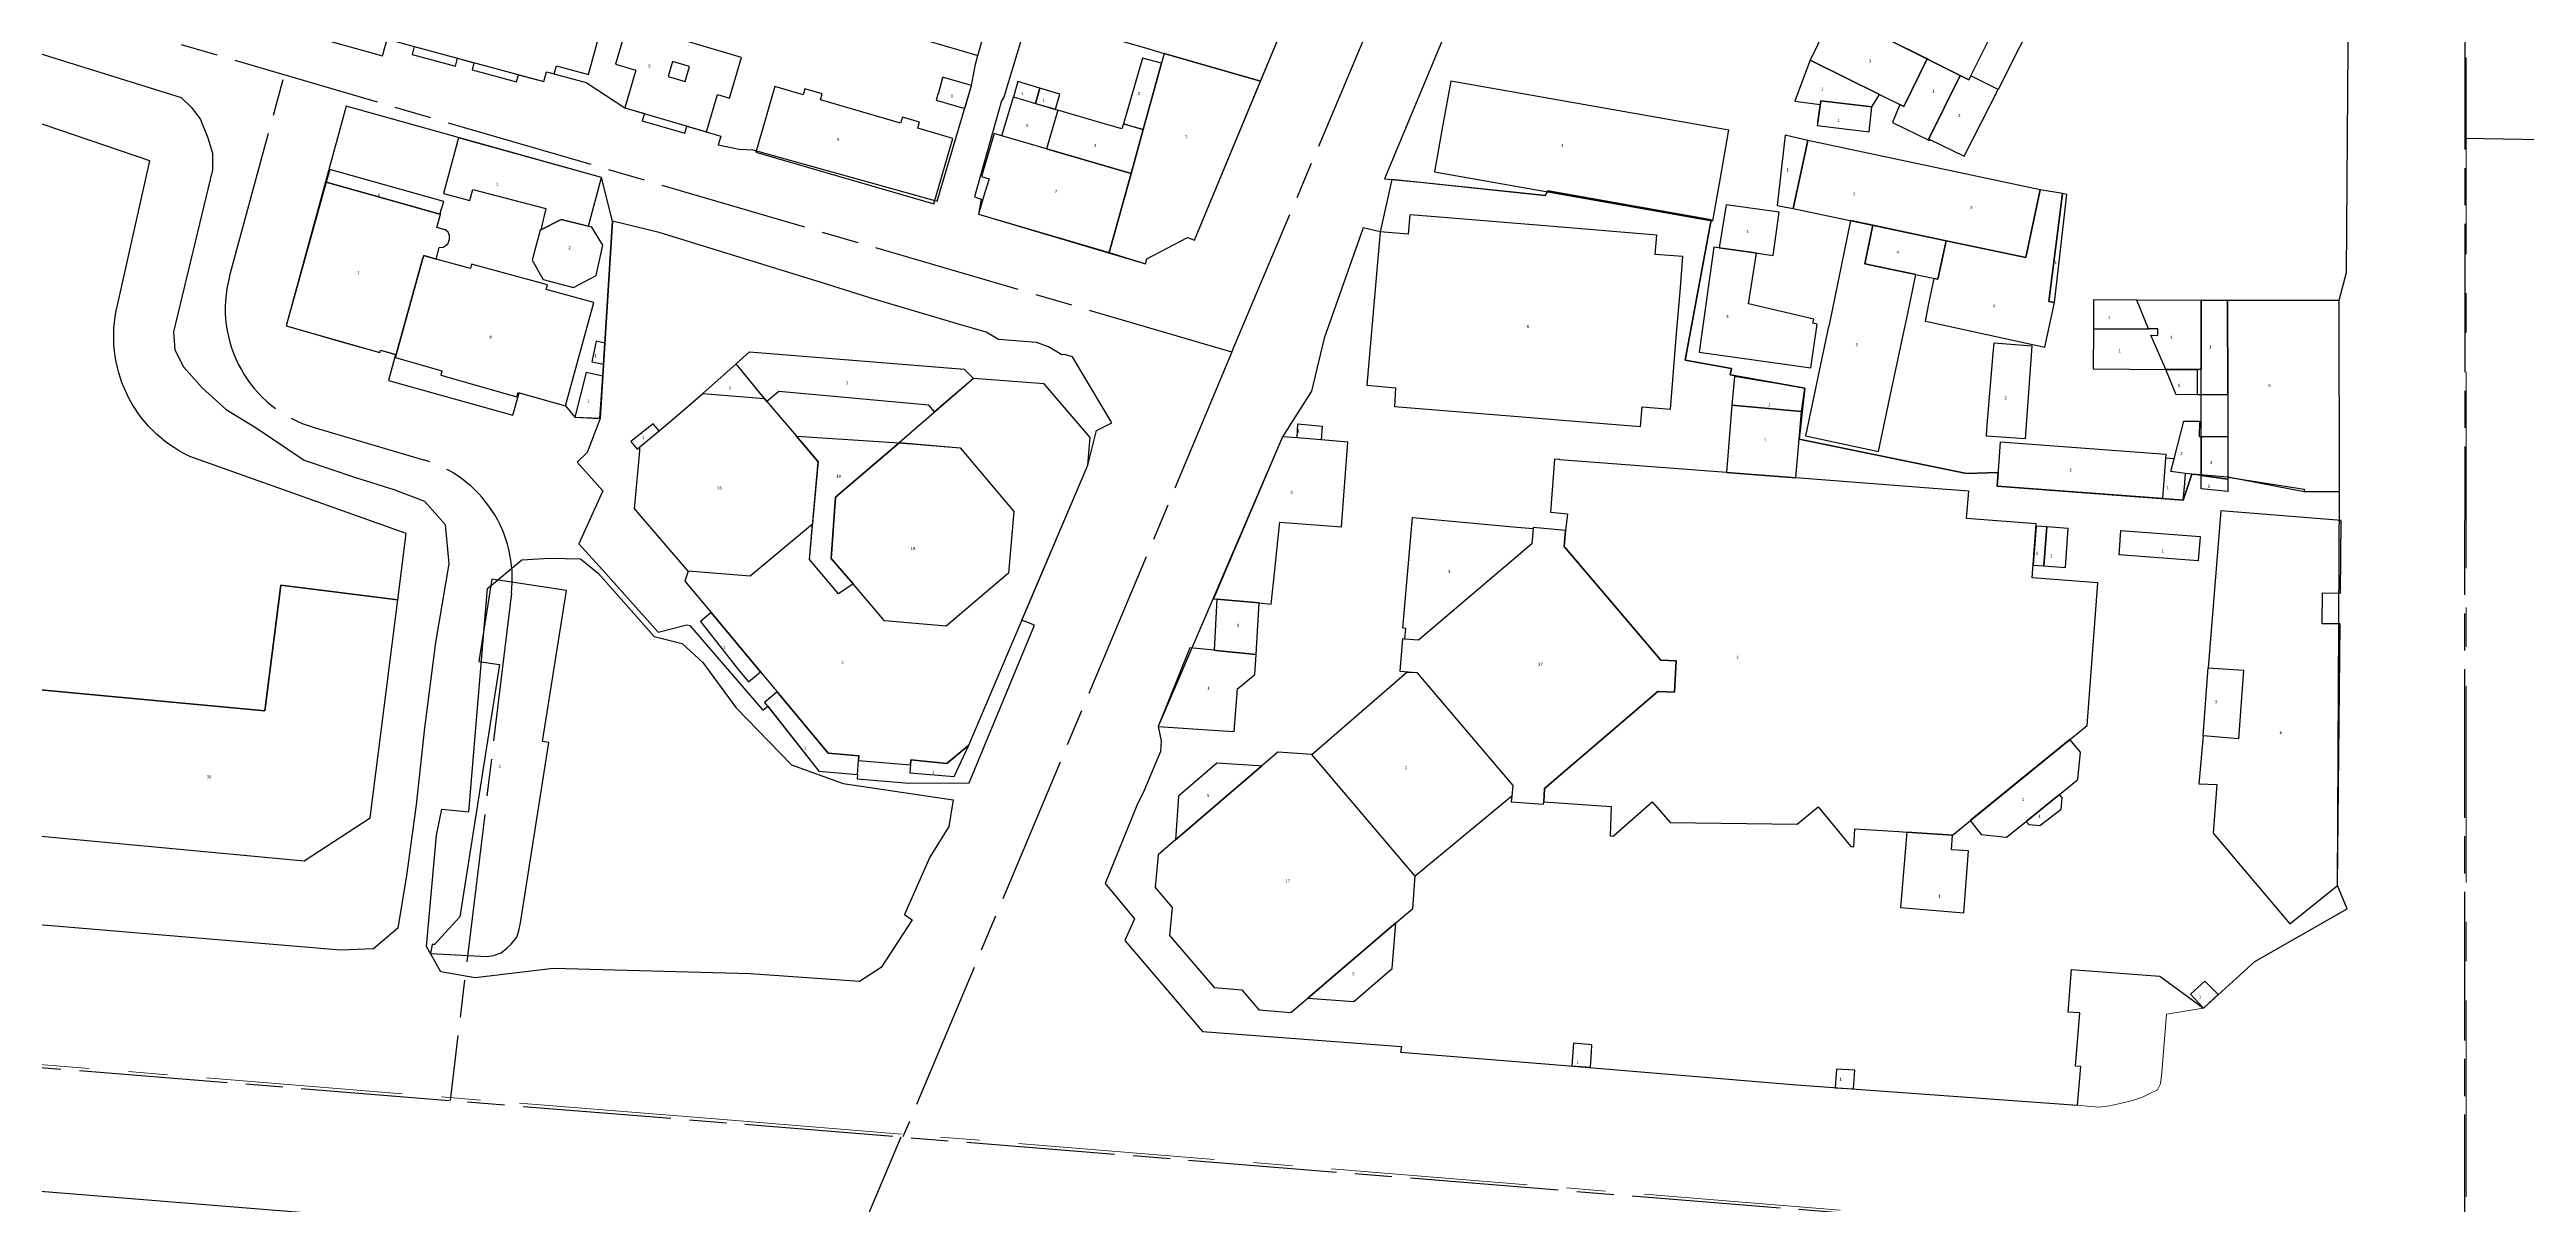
# Model space of a CAD drawing. Header units: millimetres. Extents: x 125232 to 134072, y 142885 to 152835.
# Drawn here: x 129196 to 129596.7, y 146725.4 to 146912.1 of the extents above; entities that cross this region are included whole.
import ezdxf

# ---------------------------------------------------------------- set-up
doc = ezdxf.new("R2010")
doc.units = ezdxf.units.MM
doc.linetypes.add('ACAD_ISO08W100', pattern=[36, 24, -3, 6, -3])
doc.linetypes.add('CENTER', pattern=[50.8, 31.75, -6.35, 6.35, -6.35])
for name, color, linetype in [('buildings', 7, 'Continuous'), ('commerce', 10, 'Continuous'), ('commerce & office', 242, 'Continuous'), ('green & plaza', 80, 'Continuous'), ('layers', 7, 'Continuous'), ('residence', 2, 'Continuous'), ('老城北中心线', 7, 'ACAD_ISO08W100')]:
    doc.layers.add(name, color=color, linetype=linetype)
doc.layers.add('municipal utilities', color=151, linetype='Continuous', lineweight=0)
doc.layers.add('super block', color=6, linetype='CENTER', lineweight=0)
doc.styles.add('层数', font='', dxfattribs={"height": 2})
doc.styles.get('层数').set_extended_font_data('FangSong_GB2312')

msp = doc.modelspace()

# ---------------------------------------------------------------- linework, layer by layer
at = {"layer": 'buildings', "linetype": 'Continuous', "flags": 128}
for points in [[(129376.33, 146911.46), (129391.9, 146906.98), (129404.72, 146937.68), (129397.88, 146939.72), (129393.76, 146940.95), (129389.29, 146942.29), (129385.86, 146930.7), (129385.83, 146930.71), (129383.55, 146922.98), (129374.45, 146925.67), (129358.24, 146930.46), (129356.03, 146923.11), (129357.27, 146922.73), (129355.69, 146917.39), (129373.28, 146912.34)], [(129486.5, 146917.14), (129500, 146910.44), (129506.5, 146907.19), (129513.61, 146921.46), (129500, 146928.43), (129493.68, 146931.55), (129486.5, 146917.14)], [(129342.39, 146924.3), (129339.71, 146925.09), (129339.33, 146923.8), (129327.69, 146927.16), (129328.03, 146928.31), (129325.4, 146929.08), (129325.07, 146927.92), (129319.99, 146929.39), (129318.2, 146923.22), (129318.22, 146923.21), (129317.81, 146921.85), (129317.14, 146919.56), (129320.44, 146918.6), (129323.24, 146917.79), (129327, 146916.7), (129329.93, 146915.85), (129333.57, 146914.79), (129336.34, 146913.99), (129339.73, 146913.01), (129342.91, 146912.09), (129346.19, 146911.14), (129349.05, 146920.99), (129342.01, 146923.02)], [(129251.69, 146913.47), (129255, 146912.57), (129275.96, 146906.9), (129276.39, 146908.51), (129277.65, 146908.17), (129278, 146909.47), (129283.19, 146908.06), (129285.81, 146917.73), (129277.49, 146919.98), (129276.63, 146916.81), (129254.25, 146922.86)], [(129292.05, 146924.89), (129287.57, 146909.72), (129290.86, 146908.75), (129289.07, 146902.67), (129302.28, 146898.77), (129304.06, 146904.81), (129305.98, 146904.25), (129307.92, 146910.82), (129295.02, 146914.62), (129297.57, 146923.27), (129295.41, 146923.9)], [(129514.91, 146920.8), (129518.06, 146919.23), (129511.2, 146905.65), (129506.82, 146907.83), (129513.61, 146921.46)], [(129486.5, 146917.14), (129486.56, 146917.26), (129484.68, 146918.2), (129484.43, 146917.71), (129483.19, 146915.2), (129480.8, 146910.39), (129492.02, 146904.83), (129495.29, 146903.21), (129495.94, 146902.88), (129499.75, 146910.57)], [(129299.55, 146909.32), (129296.77, 146910.14), (129296.07, 146907.74), (129298.85, 146906.92), (129299.55, 146909.32)], [(129367.42, 146879.28), (129373.29, 146877.47), (129373.52, 146878.24), (129380.08, 146881.68), (129381.2, 146881.3), (129391.9, 146906.98), (129376.33, 146911.46), (129375.89, 146909.87), (129372.93, 146899.17), (129370.96, 146892.05)], [(129375.89, 146909.87), (129372.81, 146910.72), (129369.71, 146900.06), (129372.93, 146899.17)], [(129480.8, 146910.39), (129479.59, 146907.09), (129478.35, 146903.75), (129482.41, 146903.22), (129482.04, 146900.42), (129482.53, 146903.8), (129490.79, 146902.81), (129492.02, 146904.83)], [(129494.14, 146900.27), (129500.1, 146897.38), (129500.18, 146897.56), (129500.02, 146897.64), (129505.09, 146907.89), (129500, 146910.44), (129499.75, 146910.57), (129495.94, 146902.88), (129495.29, 146903.21), (129494.14, 146900.27)], [(129312.39, 146902.78), (129311.9, 146901.07), (129310.28, 146895.5), (129339.04, 146887.14), (129342.12, 146897.73), (129336.45, 146899.37), (129336.74, 146900.37), (129333.96, 146901.18), (129333.67, 146900.18), (129320.7, 146903.95), (129320.99, 146904.95), (129318.21, 146905.76), (129317.92, 146904.76), (129313.32, 146906.09)], [(129345.14, 146906.29), (129340.48, 146907.61), (129340.46, 146907.54), (129339.73, 146904.86), (129339.71, 146904.87), (129339.43, 146903.9), (129344.09, 146902.58)], [(129356.22, 146905.85), (129352.65, 146906.92), (129351.94, 146904.43), (129355.51, 146903.38)], [(129359.46, 146904.89), (129356.22, 146905.85), (129355.51, 146903.38), (129358.73, 146902.43)], [(129422.66, 146906.98), (129421.36, 146899.64), (129420.07, 146892.3), (129438.39, 146889.07), (129464.32, 146884.51), (129465.06, 146884.38), (129466.29, 146891.35), (129467.6, 146898.79), (129467.65, 146899.07)], [(129500.02, 146897.64), (129500.18, 146897.56), (129505.72, 146894.83), (129511.2, 146905.65), (129506.82, 146907.83), (129506.5, 146907.19), (129505.09, 146907.89)], [(129350.06, 146898.14), (129351.92, 146904.44), (129351.94, 146904.43), (129355.51, 146903.38), (129359.13, 146902.31), (129357.28, 146896.03)], [(129372.92, 146899.17), (129370.94, 146899.72), (129369.71, 146900.06), (129369.47, 146899.25), (129365.92, 146900.3), (129359.13, 146902.31), (129357.28, 146896.03), (129370.96, 146892.05)], [(129481.95, 146899.79), (129490.33, 146898.8), (129490.8, 146902.81), (129482.53, 146903.8), (129482.04, 146900.42)], [(129285.27, 146891.38), (129262.15, 146897.79), (129259.74, 146888.84), (129264, 146887.71), (129264.51, 146889.49), (129276.27, 146886.4), (129275.5, 146882.97), (129278.79, 146884.61), (129283.21, 146883.51)], [(129370.96, 146892.05), (129357.28, 146896.03), (129350.06, 146898.14), (129348.81, 146898.51), (129346.78, 146891.56), (129347.98, 146891.21), (129347.27, 146888.81), (129346.29, 146885.45), (129367.42, 146879.28)], [(129476.76, 146898.23), (129475.47, 146886.86), (129476, 146886.76), (129478.08, 146886.4), (129480.44, 146897.38), (129477.01, 146898.18)], [(129478.08, 146886.4), (129500, 146881.78), (129515.72, 146878.46), (129518.03, 146889.4), (129500, 146893.21), (129480.44, 146897.38), (129478.08, 146886.4)], [(129234.3, 146867.4), (129239.38, 146865.98), (129242.85, 146864.94), (129249.45, 146863.1), (129249.53, 146863.49), (129252.1, 146862.78), (129256.37, 146878.34), (129256.42, 146878.33), (129256.55, 146878.77), (129258.56, 146878.22), (129259.05, 146880.11), (129259.71, 146880.16), (129260.12, 146880.39), (129260.43, 146880.68), (129260.73, 146881.39), (129260.69, 146882.04), (129260.52, 146882.57), (129259.99, 146882.94), (129258.68, 146883.32), (129259.31, 146885.65), (129259.21, 146885.68), (129259.15, 146885.49), (129250, 146888.06), (129240.78, 146890.66), (129234.3, 146867.4)], [(129240.78, 146890.66), (129250, 146888.06), (129259.15, 146885.49), (129259.78, 146887.55), (129250, 146890.29), (129241.35, 146892.7), (129240.78, 146890.66)], [(129475.82, 146885.8), (129467.23, 146886.97), (129466.08, 146880.05), (129471.16, 146879.32), (129473.71, 146878.96), (129474.84, 146878.8)], [(129499.43, 146868.16), (129500, 146868.05), (129518.77, 146864), (129520.34, 146871.2), (129519.44, 146871.36), (129521.64, 146888.8), (129518.03, 146889.4), (129515.72, 146878.46), (129502.81, 146881.19), (129501.47, 146874.95), (129500.81, 146875.09), (129500, 146871.27), (129499.43, 146868.16)], [(129519.44, 146871.36), (129520.34, 146871.2), (129522.35, 146888.67), (129521.64, 146888.8)], [(129278.79, 146884.61), (129275.5, 146882.97), (129275.38, 146882.91), (129274.08, 146878.03), (129275.84, 146874.91), (129280.78, 146873.61), (129284.45, 146875.55), (129285.5, 146880.49), (129283.74, 146883.37)], [(129460.23, 146878.61), (129455.73, 146878.98), (129455.99, 146882.08), (129437.94, 146883.57), (129419.48, 146885.1), (129416.03, 146885.38), (129415.77, 146882.24), (129411.24, 146882.62), (129409.11, 146857.81), (129413.72, 146857.43), (129413.56, 146854.4), (129434.22, 146852.7), (129440.77, 146852.17), (129453.37, 146851.14), (129453.63, 146854.35), (129458.2, 146853.98), (129459.26, 146866.84), (129459.76, 146872.9)], [(129497.92, 146875.71), (129489.68, 146877.47), (129490.97, 146883.68), (129487.34, 146884.45), (129483.84, 146867.31), (129483.8, 146867.32), (129480.06, 146849.64), (129491.88, 146847.14), (129493.66, 146855.58), (129495.75, 146865.45), (129496.59, 146869.4)], [(129489.68, 146877.47), (129501.47, 146874.95), (129502.81, 146881.19), (129500, 146881.78), (129490.97, 146883.68), (129489.68, 146877.47)], [(129284.05, 146871.18), (129276.37, 146873.29), (129276.58, 146874.03), (129264.29, 146877.41), (129264.09, 146876.7), (129258.56, 146878.22), (129256.55, 146878.77), (129256.42, 146878.33), (129256.37, 146878.34), (129252.1, 146862.78), (129251.97, 146862.3), (129259.49, 146860.16), (129259.31, 146859.45), (129271.61, 146855.95), (129271.8, 146856.65), (129279.46, 146854.47)], [(129472.12, 146879.18), (129471.16, 146879.32), (129465.25, 146880.15), (129462.86, 146863.18), (129480.94, 146860.63), (129481.94, 146867.7), (129481.27, 146867.84), (129481.4, 146868.5), (129470.86, 146870.97)], [(129526.65, 146871.64), (129526.63, 146866.87), (129535.54, 146866.95), (129533.65, 146871.57)], [(129533.65, 146871.57), (129544.04, 146871.61), (129544.04, 146871.52), (129544.06, 146860.37), (129543.4, 146860.37), (129538.32, 146860.36), (129535.9, 146865.92), (129537.04, 146865.85), (129537.05, 146866.94), (129535.54, 146866.95)], [(129543.4, 146860.37), (129543.41, 146856.31), (129548.36, 146856.34), (129548.32, 146871.51), (129544.04, 146871.52), (129544.06, 146860.37)], [(129548.39, 146842.96), (129560.71, 146841.02), (129560.7, 146840.6), (129566.42, 146840.64), (129566.38, 146871.56), (129548.32, 146871.51), (129548.36, 146856.34), (129548.37, 146851.98), (129548.37, 146849.54)], [(129526.59, 146860.46), (129538.32, 146860.36), (129535.9, 146865.92), (129537.04, 146865.85), (129537.05, 146866.94), (129535.54, 146866.95), (129526.63, 146866.87)], [(129285.82, 146864.65), (129284.45, 146864.94), (129283.75, 146861.61), (129285.61, 146861.22)], [(129309.26, 146863.21), (129343.98, 146860.43), (129345.48, 146858.93), (129339.16, 146853.54), (129338.23, 146854.6), (129313.97, 146856.82), (129312.06, 146855.2), (129307.08, 146861.27)], [(129515.66, 146849.2), (129516.71, 146864.12), (129510.52, 146864.64), (129510.38, 146862.96), (129509.41, 146851.45), (129509.26, 146849.65), (129511.69, 146849.48)], [(129285.49, 146859.3), (129282.83, 146859.86), (129280.99, 146852.68), (129283.89, 146852.51), (129285.05, 146852.45)], [(129325.98, 146825.73), (129323.64, 146824.13), (129318.92, 146829.64), (129319.43, 146835.36), (129309.33, 146826.96), (129299.29, 146827.79), (129298.79, 146826.13), (129303.02, 146821.07), (129311, 146811.51), (129313.71, 146808.26), (129321.98, 146798.35), (129326.95, 146797.92), (129326.89, 146797.18), (129335.28, 146796.49), (129335.36, 146797.26), (129341.17, 146796.68), (129344.71, 146799.62), (129363.94, 146844.88), (129364.32, 146849.38), (129356.91, 146858.04), (129345.48, 146858.93), (129333.44, 146848.53), (129343.33, 146847.71), (129352.02, 146837.44), (129351.15, 146827.47), (129341.04, 146818.88), (129331.07, 146819.76)], [(129307.08, 146861.27), (129301.71, 146856.48), (129311.66, 146855.69)], [(129468.14, 146854.59), (129468.15, 146854.59), (129479.39, 146853.6), (129479.42, 146853.6), (129479.93, 146857.33), (129468.59, 146859.24), (129468.58, 146859.24)], [(129538.32, 146860.36), (129543.4, 146860.37), (129543.41, 146856.31), (129540.02, 146856.28)], [(129301.71, 146856.48), (129311.66, 146855.69), (129312.06, 146855.2), (129314.57, 146852.25), (129316.83, 146849.58), (129319.86, 146846.02), (129320.33, 146845.46), (129320.28, 146844.95), (129319.5, 146836.15), (129319.43, 146835.36), (129309.33, 146826.96), (129299.29, 146827.79), (129298.99, 146828.13), (129291.14, 146837.31), (129290.65, 146837.89), (129290.7, 146838.39), (129291.48, 146847.24), (129291.51, 146847.86), (129294.63, 146850.45), (129297.03, 146852.51)], [(129479.39, 146853.6), (129468.15, 146854.59), (129467.28, 146843.74), (129478.52, 146842.87), (129479.03, 146849.09)], [(129291.04, 146847.47), (129291.51, 146847.86), (129294.63, 146850.45), (129293.65, 146851.6), (129290.04, 146848.71)], [(129333.44, 146848.53), (129323.14, 146839.75), (129322.46, 146829.81), (129325.98, 146825.73), (129323.64, 146824.13), (129318.92, 146829.64), (129320.33, 146845.46), (129316.83, 146849.58)], [(129395.44, 146849.49), (129384.31, 146823.29), (129384.81, 146823.25), (129391.68, 146822.63), (129393.63, 146822.46), (129394.2, 146827.93), (129394.75, 146833.2), (129395.01, 146835.7), (129405, 146834.92), (129406.02, 146848.64), (129401.72, 146848.99), (129397.81, 146849.3)], [(129401.72, 146848.99), (129397.81, 146849.3), (129397.92, 146851.57), (129401.85, 146851.21)], [(129544.07, 146843.24), (129542.54, 146843.45), (129541.55, 146843.58), (129539.17, 146843.9), (129539.68, 146845.93), (129541.23, 146851.99), (129543.43, 146851.99), (129543.81, 146851.99), (129543.75, 146849.54), (129544.07, 146849.54)], [(129548.37, 146849.54), (129548.39, 146842.96), (129548.39, 146842.66), (129544.07, 146843.24), (129544.07, 146849.54)], [(129323.14, 146839.75), (129333.44, 146848.53), (129334.03, 146848.49), (129343.33, 146847.71), (129352.02, 146837.44), (129351.15, 146827.47), (129341.04, 146818.88), (129331.07, 146819.76), (129325.98, 146825.73), (129322.46, 146829.81), (129323.14, 146839.75)], [(129437.73, 146790.51), (129448.6, 146789.72), (129448.46, 146784.97), (129448.96, 146784.95), (129455.24, 146790.46), (129458.14, 146787.16), (129478.72, 146786.9), (129482.13, 146789.68), (129487.37, 146783.25), (129487.87, 146783.22), (129488.05, 146786.11), (129495.13, 146785.67), (129496.47, 146785.59), (129503.86, 146785.12), (129525.6, 146802.81), (129527.37, 146825.86), (129516.7, 146826.68), (129517.38, 146835.4), (129506.12, 146836.29), (129506.47, 146840.69), (129500, 146841.2), (129478.52, 146842.87), (129467.28, 146843.74), (129440.31, 146845.79), (129440.32, 146845.83), (129439.47, 146845.89), (129438.79, 146837.28), (129441.55, 146837.06), (129441.24, 146834.37), (129441.03, 146831.73), (129456.68, 146813.41), (129459.11, 146813.25), (129458.86, 146808.23), (129456.16, 146808.34), (129437.85, 146792.63), (129437.73, 146790.51)], [(129511.62, 146848.66), (129538.32, 146846.67), (129538.27, 146846.05), (129537.79, 146839.53), (129511.08, 146841.53), (129511.24, 146843.74), (129511.26, 146843.98)], [(129538.27, 146846.05), (129537.79, 146839.53), (129541.15, 146839.22), (129541.35, 146841.34), (129541.55, 146843.58), (129539.17, 146843.9), (129539.68, 146845.93)], [(129548.39, 146842.66), (129548.39, 146840.65), (129544.04, 146841.07), (129544.07, 146843.24)], [(129566.72, 146835.98), (129547.26, 146837.5), (129545.2, 146812.15), (129550.9, 146811.75), (129550.09, 146800.68), (129544.37, 146801.14), (129543.7, 146793.41), (129546.57, 146793.28), (129545.98, 146785.42), (129558.43, 146770.76), (129566.14, 146776.97), (129566.55, 146819.24), (129563.65, 146819.27), (129563.7, 146824.27), (129566.6, 146824.24)], [(129414.85, 146816.81), (129414.42, 146811.59), (129417.17, 146811.38), (129432.74, 146793.15), (129432.56, 146791.39), (129432.47, 146790.46), (129437.7, 146790.09), (129437.73, 146790.51), (129437.85, 146792.63), (129456.16, 146808.34), (129458.86, 146808.23), (129459.11, 146813.25), (129456.68, 146813.41), (129441.03, 146831.73), (129441.24, 146834.37), (129436.01, 146834.84), (129435.99, 146834.66), (129435.8, 146832.19), (129417.45, 146816.61), (129415.22, 146816.78)], [(129415.22, 146816.78), (129415.38, 146818.51), (129414.9, 146818.58), (129416.48, 146836.46), (129432.78, 146834.96), (129435.99, 146834.66), (129435.8, 146832.19), (129417.45, 146816.61)], [(129518.59, 146828.62), (129519.07, 146834.91), (129517.35, 146835.05), (129516.86, 146828.75)], [(129522.12, 146828.34), (129522.53, 146834.65), (129519.07, 146834.91), (129518.59, 146828.62)], [(129543.6, 146829.43), (129530.78, 146830.41), (129531.08, 146834.37), (129543.9, 146833.39)], [(129270.68, 146767.48), (129271.6, 146768.6), (129271.92, 146769.63), (129272.19, 146770.95), (129276.78, 146800.07), (129275.77, 146800.23), (129279.61, 146824.62), (129267.57, 146826.5), (129265.45, 146813.19), (129268.79, 146812.66), (129262.39, 146771.88), (129258.29, 146767.4), (129257.88, 146767.42), (129257.63, 146765.97), (129266.81, 146765.5), (129267.81, 146765.62), (129269.05, 146766.09), (129269.97, 146766.81), (129270.62, 146767.43)], [(129391.68, 146822.63), (129384.81, 146823.25), (129384.42, 146814.99), (129385.22, 146814.91), (129391.17, 146814.32), (129391.4, 146818.07)], [(129303.02, 146821.07), (129301.29, 146819.63), (129307.48, 146811.82), (129309.09, 146809.9), (129311, 146811.51)], [(129390.99, 146811.04), (129391.17, 146814.32), (129385.22, 146814.91), (129384.42, 146814.99), (129380.48, 146815.36), (129375.33, 146802.68), (129384.2, 146802.09), (129387.66, 146801.85), (129388.15, 146808.77)], [(129400.22, 146798.13), (129415.58, 146811.47), (129417.17, 146811.38), (129432.74, 146793.15), (129432.56, 146791.39), (129416.93, 146778.49)], [(129544.37, 146801.14), (129545.2, 146812.15), (129550.9, 146811.75), (129550.09, 146800.68)], [(129313.71, 146808.26), (129311.68, 146806.56), (129313.23, 146804.59), (129313.22, 146804.59), (129320.47, 146795.44), (129326.7, 146794.9), (129326.89, 146797.18), (129326.95, 146797.92), (129321.98, 146798.35)], [(129344.71, 146799.62), (129341.17, 146796.68), (129335.36, 146797.26), (129335.28, 146796.49), (129335.18, 146795.19), (129342.34, 146794.6)], [(129377.6, 146773.41), (129377.2, 146768.89), (129384.4, 146760.49), (129388.88, 146760.12), (129391.63, 146756.88), (129396.81, 146756.44), (129399.53, 146758.76), (129413.78, 146770.9), (129416.55, 146773.25), (129416.93, 146778.49), (129400.22, 146798.13), (129394.69, 146798.51), (129392.05, 146796.25), (129378.16, 146784.33), (129375.34, 146781.91), (129374.87, 146776.63)], [(129524.1, 146794.09), (129524.53, 146798.5), (129522.82, 146800.55), (129506.72, 146787.45), (129508.49, 146785.19), (129512.59, 146784.78), (129515.74, 146787.33), (129521.13, 146791.69)], [(129392.05, 146796.25), (129391.59, 146796.28), (129384.83, 146796.73), (129378.65, 146791.41), (129378.16, 146784.33)], [(129521.44, 146789.31), (129521.57, 146791.13), (129521.13, 146791.69), (129515.74, 146787.33), (129516.18, 146786.82), (129517.94, 146786.64)], [(129496.47, 146785.59), (129495.44, 146773.43), (129505.66, 146772.52), (129506.4, 146782.54), (129503.68, 146782.74), (129503.86, 146785.12), (129496.47, 146785.59)], [(129413.78, 146770.9), (129399.53, 146758.76), (129406.99, 146758.19), (129413.2, 146763.54)], [(129546.79, 146759.32), (129544.63, 146761.52), (129542.35, 146759.42), (129544.44, 146757.15), (129546.79, 146759.32)], [(129442.4, 146750), (129442.24, 146747.83), (129445.26, 146747.6), (129445.44, 146750), (129445.51, 146751.22), (129442.53, 146751.46), (129442.4, 146750)]]:
    msp.add_lwpolyline(points, close=True, dxfattribs=at)
msp.add_lwpolyline([(129173.76, 146810.52), (129230.84, 146805.17), (129233.43, 146825.51), (129252.35, 146823.11), (129253.72, 146833.85), (129218.71, 146846.31, -0.356322), (129206.99, 146870.78), (129212.21, 146894.12), (129182.89, 146904.05), (129158, 146800.04), (129172.65, 146798.67)], format="xyb", close=True, dxfattribs=at)
msp.add_lwpolyline([(129173.76, 146810.52), (129171.56, 146787.07), (129237.21, 146780.92), (129247.88, 146787.91), (129252.35, 146823.11), (129233.43, 146825.51), (129230.84, 146805.17), (129173.76, 146810.52)], dxfattribs=at)
at = {"layer": 'buildings', "linetype": 'Continuous', "elevation": 13.7, "flags": 128}
msp.add_lwpolyline([(129488.03, 146747.09), (129485.07, 146747.28), (129484.87, 146744.28), (129487.84, 146744.1)], close=True, dxfattribs=at)
at = {"layer": 'commerce'}
msp.add_lwpolyline([(129422.81, 146917.15), (129411.95, 146891.2), (129413.14, 146891.07), (129417.74, 146890.67), (129437.97, 146888.52), (129438.39, 146889.27), (129464.82, 146884.56), (129460.59, 146861.85), (129468.08, 146860.53), (129467.88, 146859.49), (129479.93, 146857.33), (129479.03, 146849.09), (129506.12, 146843.58), (129511.24, 146843.74), (129511.08, 146841.53), (129541.15, 146839.22), (129542.54, 146843.45), (129544.04, 146843.32), (129544.04, 146871.52), (129566.38, 146871.56), (129567.59, 146876.07), (129568.13, 146948.93)], dxfattribs=at)
msp.add_lwpolyline([(129411.24, 146882.62), (129408.48, 146883.27), (129402.17, 146865.41), (129400.15, 146856.87), (129395.44, 146849.49), (129375.33, 146802.68), (129375.82, 146800.34), (129375.71, 146798.6), (129373.01, 146792.22), (129371.9, 146789.91), (129366.79, 146777.28), (129371.52, 146771.57), (129369.93, 146768.09), (129382.54, 146753.35), (129414.72, 146750.91), (129414.53, 146750), (129439.25, 146748.02), (129478.6, 146744.76), (129524.03, 146741.46), (129524.59, 146747.71), (129523.73, 146747.77), (129524.43, 146756.35), (129522.52, 146756.51), (129523.09, 146763.39), (129537.35, 146762.31), (129544.44, 146757.15), (129552.74, 146764.7), (129567.66, 146773.17), (129566.14, 146776.97), (129566.42, 146840.64), (129560.7, 146840.6), (129548.39, 146842.96), (129542.54, 146843.45), (129541.15, 146839.22), (129511.08, 146841.53), (129511.24, 146843.74), (129506.12, 146843.58), (129479.03, 146849.09), (129479.93, 146857.33), (129467.88, 146859.49), (129468.08, 146860.53), (129460.59, 146861.85), (129464.82, 146884.56), (129438.39, 146889.27), (129437.97, 146888.52), (129413.14, 146891.07), (129411.24, 146882.62)], close=True, dxfattribs=at)
at = {"layer": 'commerce & office'}
for points in [[(129410.52, 146951.04), (129397.89, 146954.75), (129385.1, 146959.35), (129378.06, 146961.38), (129377.56, 146959.54), (129376.43, 146959.88), (129373.1, 146947.05), (129368.27, 146938.62), (129363.48, 146932), (129362.02, 146930.71), (129359.98, 146929.94), (129358.24, 146930.46), (129350.38, 146904.4), (129350.01, 146903.79), (129345.61, 146888.27), (129346.71, 146887.91), (129346.29, 146885.45), (129373.29, 146877.47), (129373.52, 146878.24), (129380.08, 146881.68), (129381.2, 146881.3), (129407.11, 146943.55), (129407.67, 146943.71), (129410.19, 146949.93)], [(129285.27, 146891.38), (129244, 146902.93), (129234.3, 146867.4), (129249.45, 146863.1), (129249.53, 146863.49), (129251.98, 146862.81), (129250.82, 146858.58), (129270.95, 146852.98), (129271.98, 146856.6), (129279.46, 146854.47), (129280.99, 146852.68), (129285.06, 146852.48), (129287.08, 146884.35)], [(129321.54, 146874.19), (129294.61, 146882.5), (129287.08, 146884.35), (129285.06, 146852.45), (129283, 146846.93), (129281.37, 146845.4), (129285.5, 146840.76), (129281.65, 146832.21), (129285.46, 146828), (129294.46, 146817.91), (129299.1, 146819.08), (129299.61, 146818.97), (129311.39, 146805.31), (129312.18, 146805.93), (129320.47, 146795.44), (129326.7, 146794.9), (129326.64, 146794.19), (129335.04, 146793.5), (129344.76, 146793.57), (129355.32, 146819.03), (129353.3, 146819.84), (129363.94, 146844.88), (129365.38, 146850.52), (129367.85, 146851.75), (129361.5, 146862.39), (129360.18, 146862.77), (129359.74, 146862.74), (129357.62, 146864.03), (129355.66, 146864.74), (129349.51, 146865.23), (129347.5, 146866.38), (129343.04, 146867.69), (129328.85, 146871.88)]]:
    msp.add_lwpolyline(points, close=True, dxfattribs=at)
msp.add_lwpolyline([(129180.21, 146915.88), (129217.3, 146904.36), (129218.9, 146902.76), (129220.39, 146900.9), (129221.62, 146897.81), (129222.37, 146895.34), (129222.37, 146892.63), (129216.05, 146866.48), (129216.3, 146863.52), (129217.66, 146860.8), (129220.75, 146857.34), (129224.59, 146853.88), (129229.41, 146850.92), (129237.2, 146845.73), (129245.48, 146842.89), (129251.7, 146840.97), (129256.65, 146839.11), (129259.99, 146835.29), (129260.6, 146828.98), (129258.47, 146816.26), (129256.69, 146802.44), (129255.31, 146790.01), (129253.73, 146778.55), (129252.34, 146770.07), (129248.39, 146766.71), (129243.06, 146766.51), (129177.6, 146771.99)], dxfattribs=at)
msp.add_lwpolyline([(129301.92, 146718.83), (129181.83, 146728.52), (129181.45, 146728.55), (129148.48, 146731.21), (129115.03, 146733.87), (129083.44, 146736.4), (129054.78, 146738.83, 0.319364), (129044.85, 146732.83), (129034.27, 146708.43)], format="xyb", dxfattribs=at)
at = {"layer": 'green & plaza'}
msp.add_lwpolyline([(129259.46, 146789.28), (129263.82, 146788.88), (129266.88, 146824.97), (129272.43, 146829.58), (129276.86, 146829.89), (129281.9, 146829.77), (129284.77, 146827.44), (129293.79, 146817.22), (129298.35, 146816.06), (129301.7, 146813.03), (129307.01, 146805.74), (129316.04, 146796.44), (129324.37, 146793.46), (129342.2, 146790.83), (129341.46, 146786.49), (129338.43, 146781.52), (129334.29, 146772.29), (129335.56, 146771.41), (129330.51, 146763.72), (129327.02, 146761.44), (129309.34, 146762.67), (129277.47, 146763.54), (129264.84, 146762.01), (129259.29, 146763.01), (129256.99, 146767.1), (129258.61, 146785.08)], close=True, dxfattribs=at)
at = {"layer": 'municipal utilities'}
for points in [[(129566.38, 146871.56), (129566.42, 146840.64), (129560.7, 146840.6), (129548.39, 146842.96), (129544.07, 146843.32), (129544.04, 146843.32), (129544.04, 146871.52)], [(129524.03, 146741.46), (129526.16, 146741.24), (129527.62, 146741.12), (129529.24, 146741.33), (129531.17, 146741.75), (129532.94, 146742.22), (129534.56, 146742.74), (129535.87, 146743.37), (129536.99, 146743.93), (129537.48, 146744.9), (129537.68, 146746.71), (129538.45, 146756.17), (129542.04, 146756.75), (129544.44, 146757.15), (129537.35, 146762.31), (129523.09, 146763.39), (129522.52, 146756.51), (129524.43, 146756.35), (129523.73, 146747.77), (129524.59, 146747.71)]]:
    msp.add_lwpolyline(points, close=True, dxfattribs=at)
at = {"layer": 'residence'}
for points in [[(129255, 146912.57), (129254.68, 146911.28), (129261.66, 146909.42), (129261.99, 146910.68), (129264.67, 146909.96), (129264.36, 146908.82), (129271.54, 146906.88), (129271.85, 146908.01), (129275.96, 146906.9), (129276.39, 146908.51), (129282.84, 146906.76), (129289.07, 146902.67), (129292.23, 146901.73), (129291.89, 146900.58), (129298.78, 146898.55), (129299.12, 146899.7), (129304.58, 146898.09), (129304.18, 146896.68), (129307.55, 146895.96), (129309.78, 146895.9), (129339.59, 146887.56), (129345.14, 146906.29), (129345.79, 146909.74), (129346.19, 146911.14), (129349.05, 146920.99)], [(129232.23, 146916), (129249.89, 146911.05), (129250.63, 146913.76)]]:
    msp.add_lwpolyline(points, dxfattribs=at)
at = {"layer": 'super block'}
msp.add_lwpolyline([(129994.38, 146978.27), (130005.05, 147042.65), (129749.5, 147122.37), (129586.89, 147164.78), (129586.95, 146716.3), (129746.71, 146703.38), (129960.27, 146685.9), (129977.61, 146847.73)], close=True, dxfattribs=at)
msp.add_lwpolyline([(129586.95, 146716.3), (129333.83, 146736.79), (129303.7, 146739.22), (129014.37, 146762.56), (128838.24, 146776.83), (128828.24, 146736.39), (128731.66, 146392.27)], dxfattribs=at)
at = {"layer": '老城北中心线', "linetype": 'ACAD_ISO08W100', "lineweight": 25}
for p, q in [((129586.71, 146715.92), (129587.16, 148615.19)), ((129387.33, 146863.31), (129436.17, 146979.04)), ((129387.27, 146863.18), (129135.87, 146936.66)), ((129225.14, 146875.42), (129233.99, 146907.98)), ((129586.75, 146897.75), (129612.47, 146897.33)), ((129387.33, 146863.31), (129334.06, 146736.31)), ((129238.8, 146850.99), (129256.51, 146845.78)), ((129270.72, 146824.19), (129260.81, 146742.22)), ((128842, 146776), (129586.71, 146715.92)), ((128842, 146776), (129586.71, 146715.92)), ((128842, 146776), (129586.71, 146715.92)), ((128842, 146776), (129586.71, 146715.92)), ((129228.55, 146487.64), (129333.77, 146736.33))]:
    msp.add_line(p, q, dxfattribs=at)
for centre, start, end in [((129244.44, 146870.17), 164.7948, 253.6105), ((129250.86, 146826.59), 353.1076, 73.6105)]:
    msp.add_arc(centre, 20, start, end, dxfattribs=at)

# ---------------------------------------------------------------- texts
at = {"layer": 'layers', "linetype": 'Continuous', "style": '层数'}
for s, p in [('5', (129292.85, 146909.18)), ('3', (129490.3, 146910)), ('1', (129482.53, 146905.49)), ('1', (129500.53, 146905.14)), ('1', (129341.79, 146904.34)), ('1', (129353.2, 146904.73)), ('1', (129356.64, 146903.59)), ('2', (129372.02, 146904.74)), ('2', (129504.75, 146901.18)), ('6', (129323.4, 146897.32)), ('3', (129353.91, 146899.55)), ('7', (129379.66, 146897.71)), ('1', (129485.23, 146900.4)), ('3', (129364.96, 146896.32)), ('3', (129440.53, 146896.35)), ('2', (129268.23, 146890.06)), ('1', (129476.97, 146892.38)), ('6', (129249.11, 146888.32)), ('7', (129358.62, 146888.89)), ('5', (129487.76, 146888.48)), ('5', (129506.71, 146886.33)), ('3', (129470.47, 146882.42)), ('2', (129279.93, 146879.8)), ('4', (129494.77, 146879.1)), ('1', (129520.33, 146877.4)), ('7', (129245.76, 146875.7)), ('4', (129510.36, 146870.44)), ('8', (129267.16, 146865.37)), ('6', (129434.97, 146867.1)), ('5', (129467.25, 146868.7)), ('1', (129528.97, 146868.57)), ('3', (129538.99, 146865.33)), ('1', (129284.14, 146862.36)), ('5', (129488.15, 146864.12)), ('1', (129530.68, 146863.12)), ('1', (129545.34, 146863.77)), ('3', (129305.83, 146857.13)), ('3', (129324.81, 146857.95)), ('1', (129540.26, 146857.57)), ('6', (129554.91, 146857.55)), ('1', (129282.98, 146855.01)), ('1', (129474.02, 146854.39)), ('2', (129512.25, 146855.57)), ('1', (129291.89, 146849.14)), ('1', (129397.86, 146850.21)), ('1', (129473.33, 146848.73)), ('2', (129540.68, 146846.57)), ('3', (129545.48, 146845.11)), ('16', (129303.97, 146840.99)), ('10', (129323.24, 146842.87)), ('2', (129522.75, 146843.93)), ('1', (129538.47, 146840.99)), ('1', (129545.12, 146841.28)), ('3', (129396.72, 146840.28)), ('18', (129335.3, 146831.21)), ('1', (129517.29, 146830.44)), ('1', (129519.6, 146830.03)), ('1', (129537.67, 146830.8)), ('3', (129422.21, 146827.48)), ('1', (129388.05, 146818.78)), ('1', (129305, 146815.2)), ('3', (129324.08, 146812.8)), ('2', (129468.86, 146813.61)), ('37', (129436.76, 146812.47)), ('1', (129383.25, 146808.6)), ('3', (129546.26, 146806.42)), ('4', (129556.71, 146801.4)), ('1', (129318.04, 146798.92)), ('30', (129221.42, 146794.27)), ('2', (129268.62, 146796)), ('1', (129338.73, 146795.04)), ('7', (129415.24, 146795.69)), ('5', (129383.23, 146791.25)), ('1', (129515.06, 146790.61)), ('1', (129517.73, 146787.92)), ('17', (129395.9, 146777.48)), ('1', (129501.55, 146774.97)), ('5', (129406.73, 146762.43)), ('1', (129543.69, 146758.71)), ('1', (129443.03, 146748.17)), ('1', (129485.53, 146745.4))]:
    msp.add_text(s, height=0.5, dxfattribs=at).set_placement(p)

doc.saveas('drawing.dxf')
